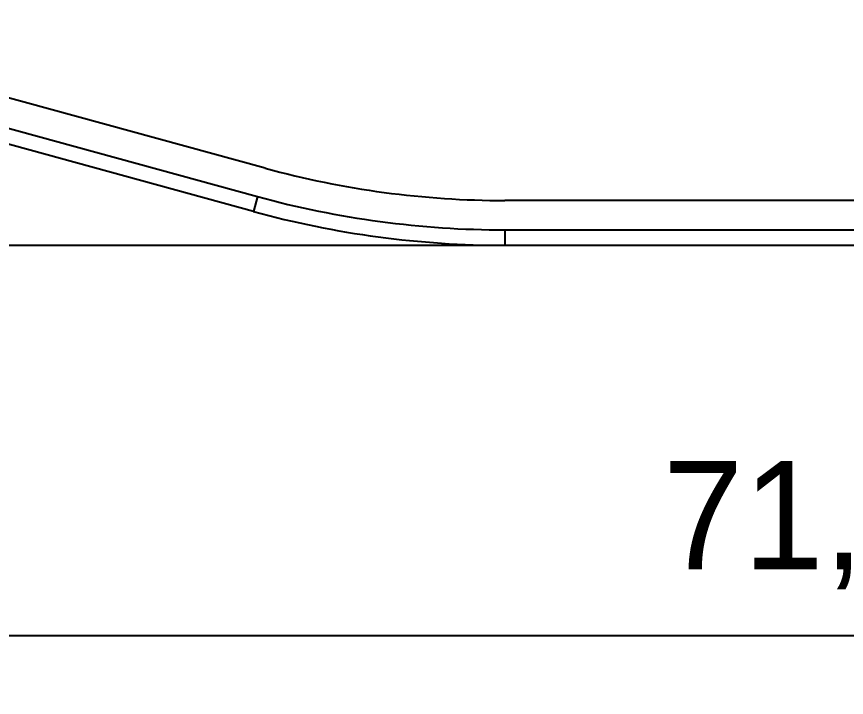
# Model space of a CAD drawing. Header units: millimetres. Extents: x 340 to 481, y 493 to 586.
# Drawn here: x 372.98 to 399.83, y 493.3 to 515.32 of the extents above; entities that cross this region are included whole.
import ezdxf

# ---------------------------------------------------------------- set-up
doc = ezdxf.new("R2010")
doc.units = ezdxf.units.MM
doc.header["$PDSIZE"] = -1
doc.dimstyles.new('ISO-25', dxfattribs={"dimtxt": 2.5, "dimasz": 2.5, "dimexe": 1.25, "dimexo": 0.625, "dimtad": 1, "dimtxsty": 'Standard', "dimcen": 2.5, "dimadec": 0, "dimazin": 0, "dimtfac": 1, "dimtmove": 0, "dimatfit": 3, "dimfxl": 1, "dimarcsym": 0})

# ---------------------------------------------------------------- blocks, each defined once
blk = doc.blocks.new('*D1')
at = {"color": 0, "lineweight": -2}
for p, q in [((363.82, 530.628), (363.82, 493.301)), ((435.672, 530.628), (435.672, 493.301)), ((367.9, 495.301), (431.592, 495.301))]:
    blk.add_line(p, q, dxfattribs=at)
at = {"color": 0}
for points in [[(367.9, 495.981), (367.9, 494.621), (363.82, 495.301)], [(431.592, 494.621), (431.592, 495.981), (435.672, 495.301)]]:
    blk.add_solid(points, dxfattribs=at)
at = {"layer": 'Defpoints', "color": 0}
for p in [(363.82, 530.628), (435.672, 530.628), (435.672, 495.301)]:
    blk.add_point(p, dxfattribs=at)
at = {"color": 0, "insert": (399.746, 498.866), "char_height": 3.5, "attachment_point": 5}
blk.add_mtext('71,85', dxfattribs=at)
blk = doc.blocks.new('*D2')
at = {"color": 0, "lineweight": -2}
for p, q in [((394.669, 557.257), (348.229, 557.257)), ((350.229, 553.177), (350.229, 536.154)), ((350.229, 512), (350.229, 529.023)), ((394.669, 507.92), (348.229, 507.92))]:
    blk.add_line(p, q, dxfattribs=at)
at = {"color": 0}
for points in [[(350.909, 553.177), (349.549, 553.177), (350.229, 557.257)], [(349.549, 512), (350.909, 512), (350.229, 507.92)]]:
    blk.add_solid(points, dxfattribs=at)
at = {"layer": 'Defpoints', "color": 0}
for p in [(394.669, 557.257), (350.229, 507.92), (394.669, 507.92)]:
    blk.add_point(p, dxfattribs=at)
at = {"color": 0, "insert": (350.229, 532.589), "char_height": 3.5, "attachment_point": 5}
blk.add_mtext('49,34', dxfattribs=at)

msp = doc.modelspace()

# ---------------------------------------------------------------- linework, layer by layer
at = {"color": 7, "linetype": 'Continuous'}
for p, q in [((381.03, 510.413), (367.321, 514.168)), ((410.71, 509.37), (388.783, 509.37))]:
    msp.add_line(p, q, dxfattribs=at)
at = {"color": 7, "linetype": 'Continuous', "lineweight": 25}
for p, q in [((367.07, 513.251), (380.779, 509.497)), ((380.647, 509.014), (366.938, 512.769)), ((380.779, 509.497), (380.647, 509.014)), ((388.783, 508.42), (410.71, 508.42)), ((388.783, 508.42), (388.783, 507.92)), ((410.71, 507.92), (388.783, 507.92))]:
    msp.add_line(p, q, dxfattribs=at)
at = {"color": 7, "linetype": 'Continuous'}
msp.add_arc((388.783, 538.725), 29.354, 254.6846, 269.9994, dxfattribs=at)
at = {"color": 7, "linetype": 'Continuous', "lineweight": 25}
for radius in [30.304, 30.804]:
    msp.add_arc((388.783, 538.725), radius, 254.6845, 269.9994, dxfattribs=at)

# ---------------------------------------------------------------- dimensions: what is measured, and where the dimension line sits
dim = msp.add_linear_dim(base=(350.229, 507.92), p1=(394.669, 557.257), p2=(394.669, 507.92), angle=90, dimstyle='ISO-25', override={"dimtxt": 3.5, "dimasz": 4.08, "dimexe": 2, "dimexo": 0, "dimgap": 1.524, "dimtih": 1, "dimtoh": 1, "dimzin": 0, "dimadec": 2, "dimtzin": 0})
dim.commit()
dim.dimension.update_dxf_attribs({"geometry": '*D2', "text_midpoint": (350.229, 532.589)})
dim = msp.add_linear_dim(base=(435.672, 495.301), p1=(363.82, 530.628), p2=(435.672, 530.628), dimstyle='ISO-25', override={"dimtxt": 3.5, "dimasz": 4.08, "dimexe": 2, "dimexo": 0, "dimgap": 1.524, "dimtih": 1, "dimtoh": 1, "dimzin": 0, "dimadec": 2, "dimtzin": 0})
dim.commit()
dim.dimension.update_dxf_attribs({"geometry": '*D1', "text_midpoint": (399.746, 498.866)})

doc.saveas('drawing.dxf')
